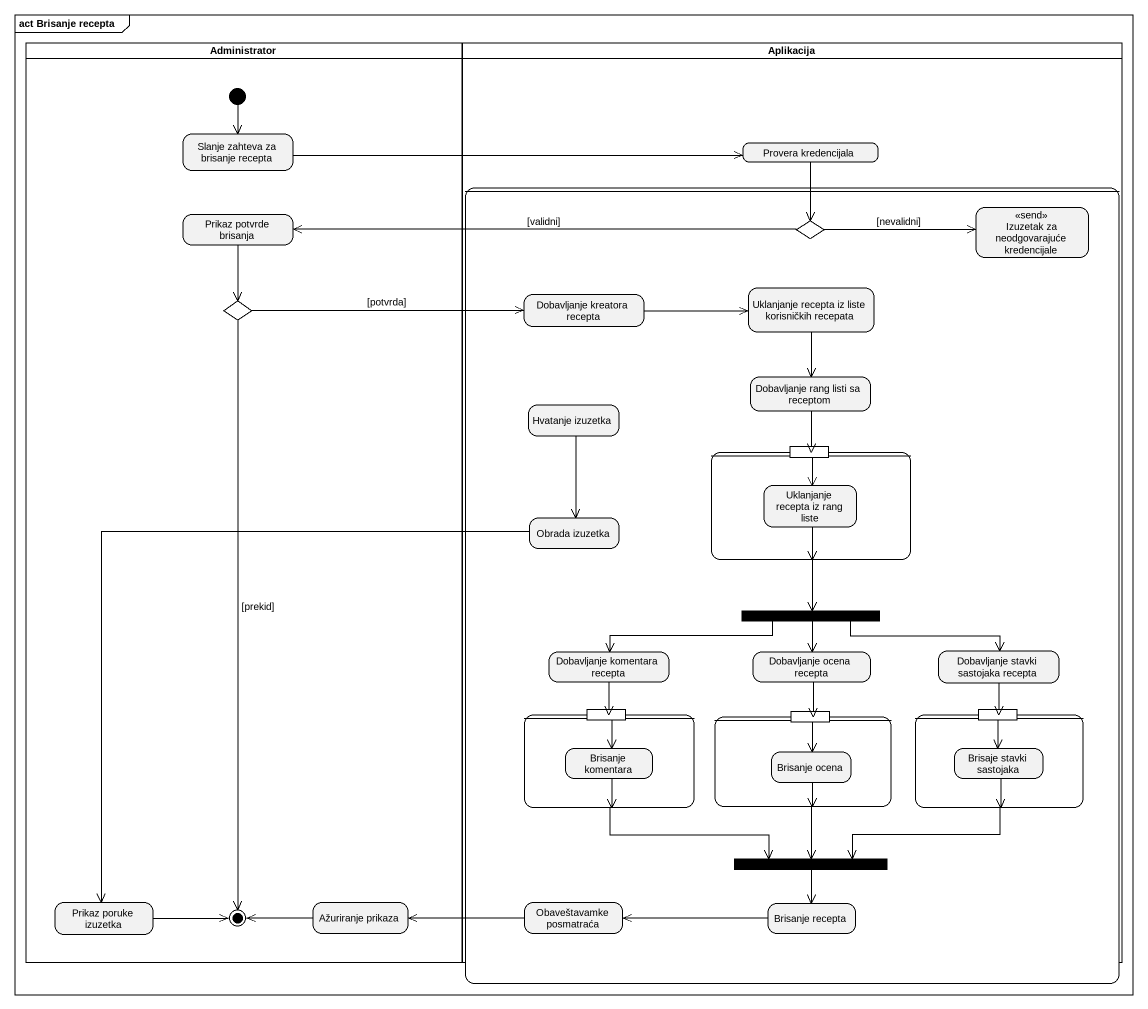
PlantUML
@startuml
mainframe act Brisanje recepta
hide empty description
state Administrator <<partition>> {
  state "Slanje zahteva za brisanje recepta" as Slanje_zahteva_za_brisanje
  state "Prikaz potvrde brisanja" as Prikaz_potvrde_brisanja
  state choice2 <<choice>>
  state "Prikaz poruke izuzetka" as Prikaz_poruke_izuzetka
  state "Ažuriranje prikaza" as Ažuriranje_prikaza
  [*] --> Slanje_zahteva_za_brisanje
  choice2 --> [*] : [prekid]
  Prikaz_poruke_izuzetka -right-> [*]
  Ažuriranje_prikaza -left-> [*]
}
state Aplikacija <<partition>> {
  state "Provera kredencijala" as Provera_kredencijala
}
state " " as state1 {
  state choice1 <<choice>>
  state "Izuzetak za neodgovarajuće kredencijale" as Izuzetak_za_neodgovarajuće <<send>>
  state "Dobavljanje kreatora recepta" as Dobavljanje_kreatora_recepta
  state "Uklanjanje recepta iz liste korisničkih recepata" as Uklanjanje_recepta_iz_liste
  state "Dobavljanje rang listi sa receptom" as Dobavljanje_rang_listi_sa
  state "Hvatanje izuzetka" as Hvatanje_izuzetka
  state " " as state2 {
    state pin1 <<inputPin>>
    state "Uklanjanje recepta iz rang liste" as Uklanjanje_recepta_iz_rang
  }
  state "Obrada izuzetka" as Obrada_izuzetka
  state fork1 <<fork>>
  state "Dobavljanje komentara recepta" as Dobavljanje_komentara
  state "Dobavljanje ocena recepta" as Dobavljanje_ocena_recepta
  state "Dobavljanje stavki sastojaka recepta" as Dobavljanje_stavki
  state " " as state3 {
    state pin2 <<inputPin>>
    state "Brisanje komentara" as Brisanje_komentara
  }
  state " " as state4 {
    state pin3 <<inputPin>>
    state "Brisanje ocena" as Brisanje_ocena
  }
  state " " as state5 {
    state pin4 <<inputPin>>
    state "Brisaje stavki sastojaka" as Brisaje_stavki_sastojaka
  }
  state fork2 <<join>>
  state "Obaveštavamke posmatraća" as Obaveštavamke_posmatraća
  state "Brisanje recepta" as Brisanje_recepta
}
Slanje_zahteva_za_brisanje -right-> Provera_kredencijala
Provera_kredencijala --> choice1
Prikaz_potvrde_brisanja --> choice2
choice1 -left-> Prikaz_potvrde_brisanja : [validni]
choice1 -right-> Izuzetak_za_neodgovarajuće : [nevalidni]
choice2 -right-> Dobavljanje_kreatora_recepta : [potvrda]
Dobavljanje_kreatora_recepta -right-> Uklanjanje_recepta_iz_liste
Uklanjanje_recepta_iz_liste --> Dobavljanje_rang_listi_sa
Dobavljanje_rang_listi_sa --> state2
Hvatanje_izuzetka --> Obrada_izuzetka
state2 --> Uklanjanje_recepta_iz_rang
state2 --> fork1
Uklanjanje_recepta_iz_rang -up-> state2
Obrada_izuzetka --> Prikaz_poruke_izuzetka
fork1 -left-> Dobavljanje_komentara
fork1 --> Dobavljanje_ocena_recepta
fork1 -right-> Dobavljanje_stavki
Dobavljanje_komentara --> state3
Dobavljanje_ocena_recepta --> state4
Dobavljanje_stavki --> state5
state3 --> Brisanje_komentara
state3 -right-> fork2
state4 --> Brisanje_ocena
state4 --> fork2
state5 --> Brisaje_stavki_sastojaka
state5 -left-> fork2
Brisanje_komentara -up-> state3
Brisanje_ocena -up-> state4
Brisaje_stavki_sastojaka -up-> state5
fork2 --> Brisanje_recepta
Obaveštavamke_posmatraća -left-> Ažuriranje_prikaza
Brisanje_recepta -left-> Obaveštavamke_posmatraća
@enduml
